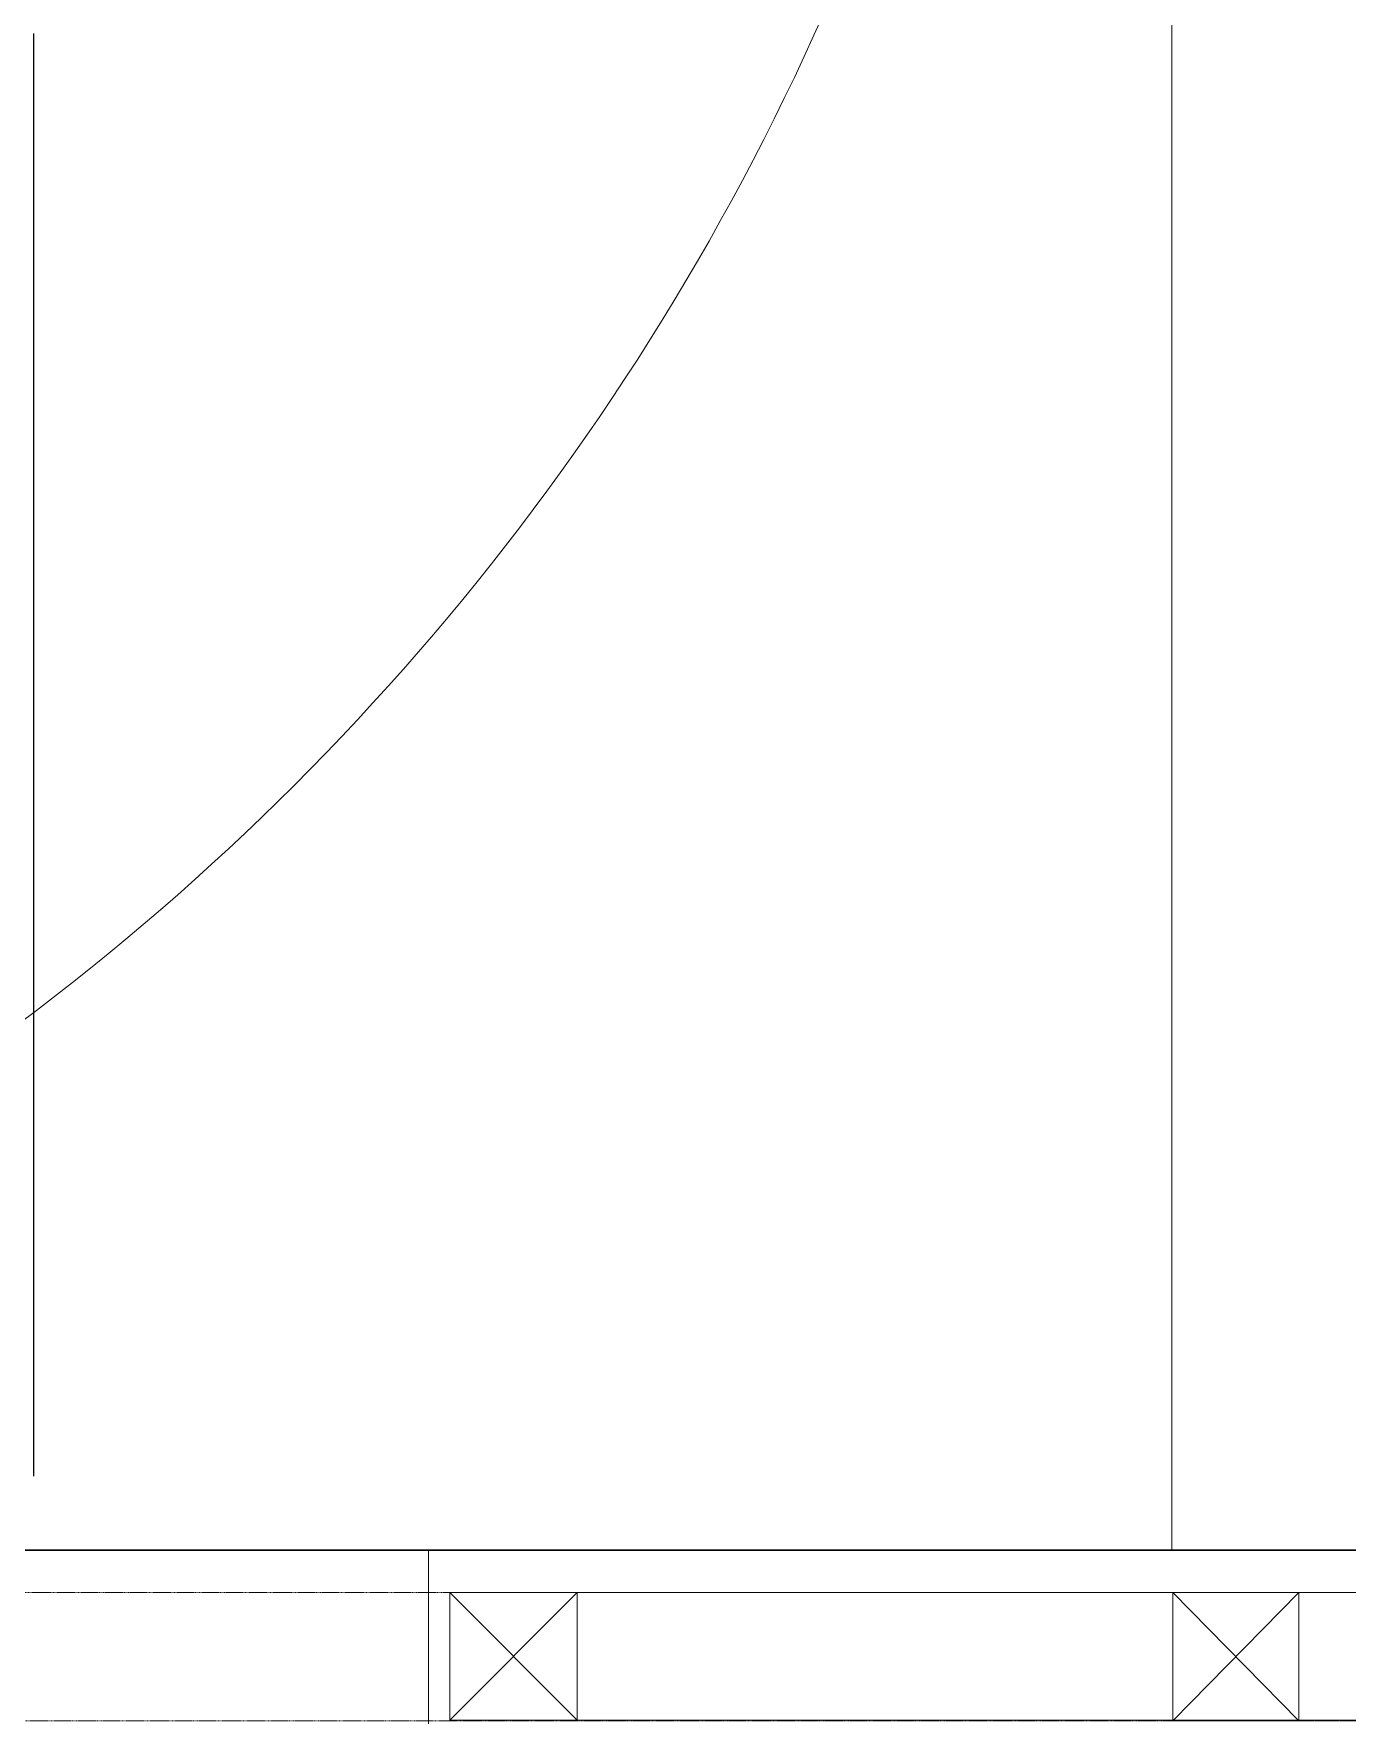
# Model space of a CAD drawing. Header units: millimetres. Extents: x -159872 to 386485, y -250577 to 158966.
# Drawn here: x 370712.7 to 371022, y 9551.7 to 9947.6 of the extents above; entities that cross this region are included whole.
import ezdxf

# ---------------------------------------------------------------- set-up
doc = ezdxf.new("R2010")
doc.units = ezdxf.units.MM
doc.linetypes.add('DGN Style 3', pattern=[0.293518, 0.209656, -0.083862])
doc.layers.get('0').update_dxf_attribs({"lineweight": 25})
doc.layers.add('LDS-equipment-kitchen equipment', color=3, linetype='Continuous', lineweight=13)

# ---------------------------------------------------------------- blocks, each defined once
blk = doc.blocks.new('Group-324')
at = {"layer": 'LDS-equipment-kitchen equipment', "linetype": 'Continuous', "lineweight": 5, "extrusion": (0, 0, -1)}
blk.add_arc((-309675.71, 46653.2), 600.93, 192.83875, 259.24317, dxfattribs=at)
blk = doc.blocks.new('A$C41f9af21')
at = {"transparency": 33554687}
blk.add_polyline3d([(765, 0, 0), (765, 714, 0)], dxfattribs=at)
at = {"lineweight": 25, "transparency": 33554687}
for points in [[(497, 357, 0), (497, 187.2, 0)], [(497, 187.2, 0), (497, 17.39, 0)], [(0, 0, 0), (1000.03, 0, 0)], [(1000.03, 0, 0), (469, 0, 0)]]:
    blk.add_polyline3d(points, dxfattribs=at)
blk = doc.blocks.new('Group-332')
at = {"layer": 'LDS-equipment-kitchen equipment', "lineweight": 5}
for p, q in [((310137.18, 46008.13), (310167.18, 46038.13)), ((310167.18, 46008.13), (310137.18, 46038.13))]:
    blk.add_line(p, q, dxfattribs=at)
at = {"layer": 'LDS-equipment-kitchen equipment', "lineweight": 5, "flags": 128}
for points in [[(310542.18, 46048.13), (310542.18, 44648.13), (310132.18, 44648.13), (310132.18, 46048.13), (310542.18, 46048.13)], [(310137.18, 46008.13), (310137.18, 46038.13), (310542.18, 46038.13), (310542.18, 46008.13), (310137.18, 46008.13)], [(310137.18, 46038.13), (310137.18, 46008.13), (310167.18, 46008.13), (310167.18, 46038.13), (310137.18, 46038.13)]]:
    blk.add_lwpolyline(points, close=True, dxfattribs=at)
blk = doc.blocks.new('Group-333')
at = {"layer": 'LDS-equipment-kitchen equipment', "color": 7, "lineweight": 5}
for p, q in [((310307.37, 46007.94), (310337.11, 46038.13)), ((310307.37, 46038.13), (310337.11, 46007.94))]:
    blk.add_line(p, q, dxfattribs=at)
at = {"layer": 'LDS-equipment-kitchen equipment', "color": 7, "linetype": 'Continuous', "lineweight": 5, "flags": 128}
blk.add_lwpolyline([(310542.18, 46048.13), (309542.18, 46048.13), (309542.18, 44048.13), (310542.18, 44048.13), (310542.18, 46048.13)], dxfattribs=at)
at = {"layer": 'LDS-equipment-kitchen equipment', "color": 7, "linetype": 'DGN Style 3', "lineweight": 5, "flags": 128}
for points in [[(309577.1, 46038.13), (310307.37, 46038.13), (310307.37, 46007.94), (309592.2, 46007.94), (309592.2, 46038.13)], [(310337.11, 46007.94), (310417.33, 46007.94), (310417.33, 46038.13), (310337.11, 46038.13), (310337.11, 46007.94)], [(310337.11, 46038.13), (310417.33, 46038.13), (310417.33, 46007.94), (310337.11, 46007.94), (310337.11, 46038.13)]]:
    blk.add_lwpolyline(points, dxfattribs=at)
at = {"layer": 'LDS-equipment-kitchen equipment', "color": 7, "lineweight": 5, "flags": 128}
for points in [[(310307.37, 46038.13), (310307.37, 46007.94), (310337.11, 46007.94), (310337.11, 46038.13), (310307.37, 46038.13), (310337.11, 46007.94)], [(310307.37, 46007.94), (310307.37, 46038.13), (310337.11, 46038.13), (310337.11, 46007.94), (310307.37, 46007.94), (310337.11, 46038.13)]]:
    blk.add_lwpolyline(points, dxfattribs=at)
blk = doc.blocks.new('Group-338')
at = {"layer": 'LDS-equipment-kitchen equipment'}
for name in ['Group-324', 'Group-333', 'Group-332']:
    blk.add_blockref(name, (0, 0), dxfattribs=at)
at = {"layer": 'LDS-equipment-kitchen equipment', "rotation": 359.9999999945186}
blk.add_blockref('A$C41f9af21', (309542.18, 46048.13), dxfattribs=at)

msp = doc.modelspace()

# ---------------------------------------------------------------- block references
at = {"layer": 'LDS-equipment-kitchen equipment', "color": 7}
msp.add_blockref('Group-338', (60673.51323, -36457.51522), dxfattribs=at)

doc.saveas('drawing.dxf')
